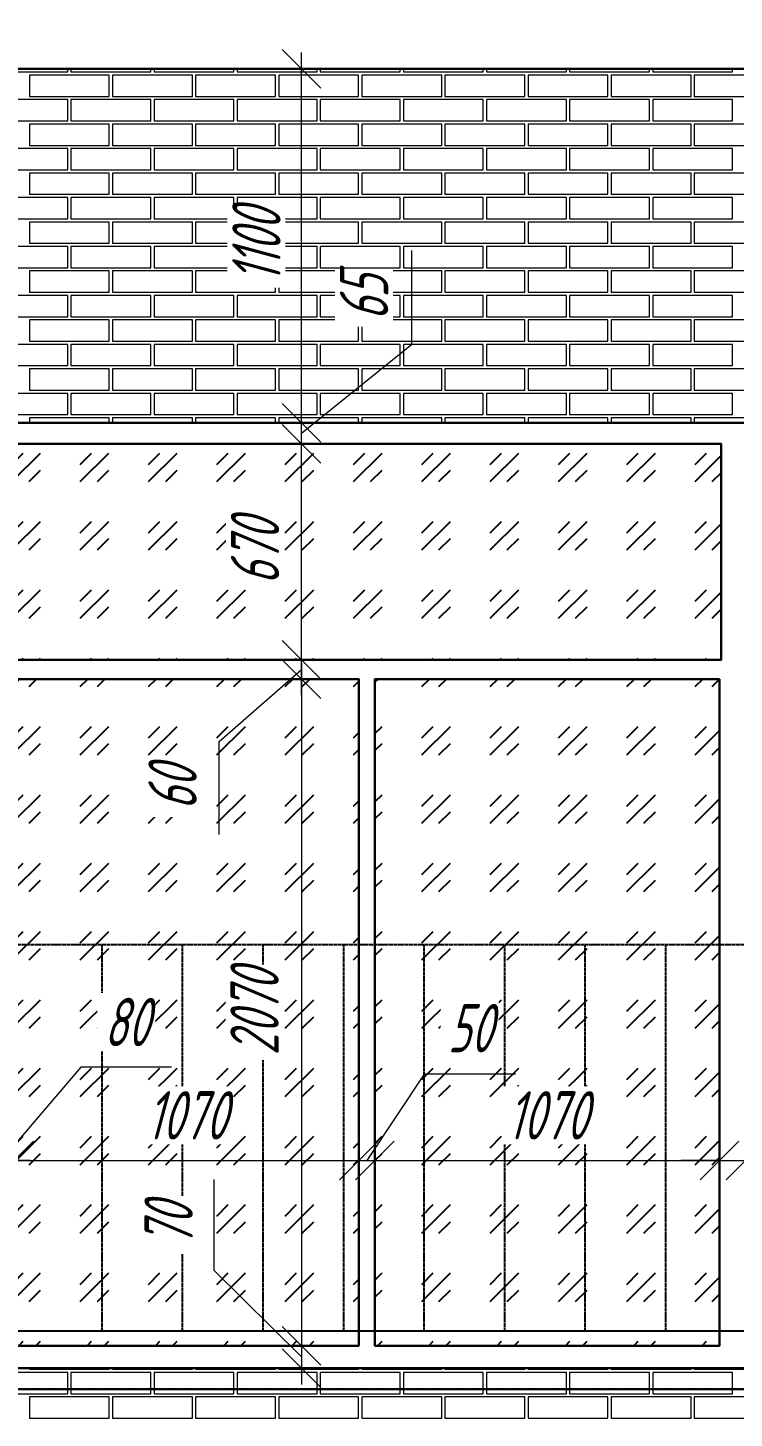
# Model space of a CAD drawing. Header units: millimetres. Extents: x -85477 to 745244, y -3684 to 128206.
# Drawn here: x 714507 to 716700, y 70914 to 75231 of the extents above; entities that cross this region are included whole.
import ezdxf

# ---------------------------------------------------------------- set-up
doc = ezdxf.new("R2010")
doc.units = ezdxf.units.MM
doc.linetypes.add('ACAD_ISO02W100', pattern=[15, 12, -3])
doc.linetypes.add('JIS_02_0.7', pattern=[1.35, 0.75, -0.6])
doc.layers.add('РАЗМЕРЫ', color=5, linetype='Continuous', lineweight=15)
doc.layers.add('СТЕНЫ 01', color=7, linetype='Continuous', lineweight=50)
doc.layers.add('ШТРИХОВКА', color=3, linetype='Continuous', transparency=0.5)
doc.styles.add('ism - 01', font='simplex.shx', dxfattribs={"width": 0.62, "oblique": 15, "height": 150})
doc.dimstyles.new('ism - 01', dxfattribs={"dimtxt": 150, "dimasz": 120, "dimexe": 50, "dimexo": 100, "dimgap": 65, "dimtad": 1, "dimdec": 0, "dimtxsty": 'ism - 01', "dimblk": 'OBLIQUE', "dimcen": 0, "dimdle": 50, "dimadec": 0, "dimazin": 0, "dimtfac": 1, "dimtdec": 0, "dimtmove": 0, "dimatfit": 3, "dimldrblk": 'OBLIQUE', "dimfxl": 1, "dimlwd": -1, "dimlwe": -1, "dimarcsym": 0})

# ---------------------------------------------------------------- blocks, each defined once
blk = doc.blocks.new('_Oblique')
at = {"color": 0, "lineweight": -2}
blk.add_line((-0.5, -0.5), (0.5, 0.5), dxfattribs=at)
blk = doc.blocks.new('*D356')
at = {"layer": 'Defpoints', "color": 0}
for p in [(716734.6, 75773.4), (714384.6, 74004), (716734.6, 74004)]:
    blk.add_point(p, dxfattribs=at)
at = {"layer": 'РАЗМЕРЫ', "color": 0}
for p, q in [((714384.6, 74104), (714384.6, 75823.4)), ((716734.6, 74104), (716734.6, 75823.4)), ((714334.6, 75773.4), (716784.6, 75773.4))]:
    blk.add_line(p, q, dxfattribs=at)
at = {"layer": 'РАЗМЕРЫ', "color": 0, "xscale": 120, "yscale": 120, "zscale": 120, "rotation": 180}
blk.add_blockref('_Oblique', (714384.6, 75773.4), dxfattribs=at)
at = {"layer": 'РАЗМЕРЫ', "color": 0, "xscale": 120, "yscale": 120, "zscale": 120}
blk.add_blockref('_Oblique', (716734.6, 75773.4), dxfattribs=at)
at = {"layer": 'РАЗМЕРЫ', "color": 0, "insert": (715559.6, 75922.3), "char_height": 150, "attachment_point": 5, "style": 'ism - 01'}
blk.add_mtext('2350', dxfattribs=at)
blk = doc.blocks.new('*D357')
at = {"layer": 'Defpoints', "color": 0}
for p in [(719061.6, 75773.4), (716734.6, 74004), (719061.6, 73988)]:
    blk.add_point(p, dxfattribs=at)
at = {"layer": 'РАЗМЕРЫ', "color": 0}
for p, q in [((716734.6, 74104), (716734.6, 75823.4)), ((719061.6, 74088), (719061.6, 75823.4)), ((716684.6, 75773.4), (719111.6, 75773.4))]:
    blk.add_line(p, q, dxfattribs=at)
at = {"layer": 'РАЗМЕРЫ', "color": 0, "xscale": 120, "yscale": 120, "zscale": 120, "rotation": 180}
blk.add_blockref('_Oblique', (716734.6, 75773.4), dxfattribs=at)
at = {"layer": 'РАЗМЕРЫ', "color": 0, "xscale": 120, "yscale": 120, "zscale": 120}
blk.add_blockref('_Oblique', (719061.6, 75773.4), dxfattribs=at)
at = {"layer": 'РАЗМЕРЫ', "color": 0, "insert": (717898.1, 75922.3), "char_height": 150, "attachment_point": 5, "style": 'ism - 01'}
blk.add_mtext('2327', dxfattribs=at)
blk = doc.blocks.new('*D498')
at = {"layer": 'Defpoints', "color": 0}
for p in [(715534.6, 73209), (715356.7, 71139), (715534.6, 71139)]:
    blk.add_point(p, dxfattribs=at)
at = {"layer": 'РАЗМЕРЫ', "color": 0, "linetype": 'Continuous'}
for p, q in [((715356.7, 73259), (715356.7, 71089)), ((715434.6, 73209), (715306.7, 73209)), ((715434.6, 71139), (715306.7, 71139))]:
    blk.add_line(p, q, dxfattribs=at)
at = {"layer": 'РАЗМЕРЫ', "color": 0, "xscale": 120, "yscale": 120, "zscale": 120}
for p, rotation in [((715356.7, 73209), 90), ((715356.7, 71139), 270)]:
    blk.add_blockref('_Oblique', p, dxfattribs=dict(at, rotation=rotation))
at = {"layer": 'РАЗМЕРЫ', "color": 0, "insert": (715210.8, 72174), "char_height": 150, "attachment_point": 5, "rotation": 90, "style": 'ism - 01', "bg_fill": 3, "box_fill_scale": 1.1, "bg_fill_color": 256, "bg_fill_true_color": 13158600, "bg_fill_transparency": 0}
blk.add_mtext('2070', dxfattribs=at)
blk = doc.blocks.new('*D499')
at = {"layer": 'Defpoints', "color": 0}
for p in [(715534.6, 71139), (715356.7, 71069), (715534.6, 71069)]:
    blk.add_point(p, dxfattribs=at)
at = {"layer": 'РАЗМЕРЫ', "color": 0, "linetype": 'Continuous'}
for p, q in [((715084, 71654.9), (715084, 71373.1)), ((715084, 71373.1), (715356.7, 71104)), ((715356.7, 71189), (715356.7, 71019)), ((715434.6, 71139), (715306.7, 71139)), ((715434.6, 71069), (715306.7, 71069))]:
    blk.add_line(p, q, dxfattribs=at)
at = {"layer": 'РАЗМЕРЫ', "color": 0, "xscale": 120, "yscale": 120, "zscale": 120}
for p, rotation in [((715356.7, 71139), 270), ((715356.7, 71069), 90)]:
    blk.add_blockref('_Oblique', p, dxfattribs=dict(at, rotation=rotation))
at = {"layer": 'РАЗМЕРЫ', "color": 0, "insert": (714944, 71514), "char_height": 150, "attachment_point": 5, "rotation": 90, "style": 'ism - 01', "bg_fill": 3, "box_fill_scale": 1.1, "bg_fill_color": 256, "bg_fill_true_color": 13158600, "bg_fill_transparency": 0}
blk.add_mtext('70', dxfattribs=at)
blk = doc.blocks.new('*D500')
at = {"layer": 'Defpoints', "color": 0}
for p in [(715356.7, 73269), (715534.6, 73269), (715534.6, 73209)]:
    blk.add_point(p, dxfattribs=at)
at = {"layer": 'РАЗМЕРЫ', "color": 0, "linetype": 'Continuous'}
for p, q in [((715356.7, 73159), (715356.7, 73319)), ((715434.6, 73269), (715306.7, 73269)), ((715100.7, 73014.6), (715356.7, 73239)), ((715434.6, 73209), (715306.7, 73209)), ((715100.7, 72725.9), (715100.7, 73014.6))]:
    blk.add_line(p, q, dxfattribs=at)
at = {"layer": 'РАЗМЕРЫ', "color": 0, "xscale": 120, "yscale": 120, "zscale": 120}
for p, rotation in [((715356.7, 73269), 270), ((715356.7, 73209), 90)]:
    blk.add_blockref('_Oblique', p, dxfattribs=dict(at, rotation=rotation))
at = {"layer": 'РАЗМЕРЫ', "color": 0, "insert": (714956.3, 72870.2), "char_height": 150, "attachment_point": 5, "rotation": 90, "style": 'ism - 01', "bg_fill": 3, "box_fill_scale": 1.1, "bg_fill_color": 256, "bg_fill_true_color": 13158600, "bg_fill_transparency": 0}
blk.add_mtext('60', dxfattribs=at)
blk = doc.blocks.new('*D501')
at = {"layer": 'Defpoints', "color": 0}
for p in [(715356.7, 73939), (715559.6, 73939), (715559.6, 73269)]:
    blk.add_point(p, dxfattribs=at)
at = {"layer": 'РАЗМЕРЫ', "color": 0, "linetype": 'Continuous'}
for p, q in [((715356.7, 73219), (715356.7, 73989)), ((715459.6, 73939), (715306.7, 73939)), ((715459.6, 73269), (715306.7, 73269))]:
    blk.add_line(p, q, dxfattribs=at)
at = {"layer": 'РАЗМЕРЫ', "color": 0, "xscale": 120, "yscale": 120, "zscale": 120}
for p, rotation in [((715356.7, 73939), 90), ((715356.7, 73269), 270)]:
    blk.add_blockref('_Oblique', p, dxfattribs=dict(at, rotation=rotation))
at = {"layer": 'РАЗМЕРЫ', "color": 0, "insert": (715212.3, 73604), "char_height": 150, "attachment_point": 5, "rotation": 90, "style": 'ism - 01', "bg_fill": 3, "box_fill_scale": 1.1, "bg_fill_color": 256, "bg_fill_true_color": 13158600, "bg_fill_transparency": 0}
blk.add_mtext('670', dxfattribs=at)
blk = doc.blocks.new('*D502')
at = {"layer": 'Defpoints', "color": 0}
for p in [(715356.7, 74004), (715356.7, 74004), (715356.7, 73939)]:
    blk.add_point(p, dxfattribs=at)
at = {"layer": 'РАЗМЕРЫ', "color": 0, "linetype": 'Continuous'}
for p, q in [((715698.3, 74539.1), (715698.3, 74246.5)), ((715698.3, 74246.5), (715356.7, 73971.5)), ((715356.7, 73889), (715356.7, 74054)), ((715456.7, 74004), (715406.7, 74004)), ((715456.7, 73939), (715406.7, 73939))]:
    blk.add_line(p, q, dxfattribs=at)
at = {"layer": 'РАЗМЕРЫ', "color": 0, "xscale": 120, "yscale": 120, "zscale": 120}
for p, rotation in [((715356.7, 74004), 270), ((715356.7, 73939), 90)]:
    blk.add_blockref('_Oblique', p, dxfattribs=dict(at, rotation=rotation))
at = {"layer": 'РАЗМЕРЫ', "color": 0, "insert": (715550.8, 74392.8), "char_height": 150, "attachment_point": 5, "rotation": 90, "style": 'ism - 01', "bg_fill": 3, "box_fill_scale": 1.1, "bg_fill_color": 256, "bg_fill_true_color": 13158600, "bg_fill_transparency": 0}
blk.add_mtext('65', dxfattribs=at)
blk = doc.blocks.new('*D503')
at = {"layer": 'Defpoints', "color": 0}
for p in [(715534.6, 71714.4), (714464.6, 71139), (715534.6, 71119)]:
    blk.add_point(p, dxfattribs=at)
at = {"layer": 'РАЗМЕРЫ', "color": 0, "linetype": 'Continuous'}
for p, q in [((714464.6, 71239), (714464.6, 71764.4)), ((715534.6, 71219), (715534.6, 71764.4)), ((714414.6, 71714.4), (715584.6, 71714.4))]:
    blk.add_line(p, q, dxfattribs=at)
at = {"layer": 'РАЗМЕРЫ', "color": 0, "xscale": 120, "yscale": 120, "zscale": 120, "rotation": 180}
blk.add_blockref('_Oblique', (714464.6, 71714.4), dxfattribs=at)
at = {"layer": 'РАЗМЕРЫ', "color": 0, "xscale": 120, "yscale": 120, "zscale": 120}
blk.add_blockref('_Oblique', (715534.6, 71714.4), dxfattribs=at)
at = {"layer": 'РАЗМЕРЫ', "color": 0, "insert": (714999.6, 71854.4), "char_height": 150, "attachment_point": 5, "style": 'ism - 01', "bg_fill": 3, "box_fill_scale": 1.1, "bg_fill_color": 256, "bg_fill_true_color": 13158600, "bg_fill_transparency": 0}
blk.add_mtext('1070', dxfattribs=at)
blk = doc.blocks.new('*D504')
at = {"layer": 'Defpoints', "color": 0}
for p in [(714384.6, 71714.4), (714384.6, 71714.4), (714464.6, 71714.4)]:
    blk.add_point(p, dxfattribs=at)
at = {"layer": 'РАЗМЕРЫ', "color": 0, "linetype": 'Continuous'}
for p, q in [((714671.6, 72003.9), (714424.6, 71714.4)), ((714953.4, 72003.9), (714671.6, 72003.9)), ((714384.6, 71814.4), (714384.6, 71764.4)), ((714464.6, 71814.4), (714464.6, 71764.4)), ((714514.6, 71714.4), (714334.6, 71714.4))]:
    blk.add_line(p, q, dxfattribs=at)
at = {"layer": 'РАЗМЕРЫ', "color": 0, "xscale": 120, "yscale": 120, "zscale": 120}
blk.add_blockref('_Oblique', (714384.6, 71714.4), dxfattribs=at)
at = {"layer": 'РАЗМЕРЫ', "color": 0, "xscale": 120, "yscale": 120, "zscale": 120, "rotation": 180}
blk.add_blockref('_Oblique', (714464.6, 71714.4), dxfattribs=at)
at = {"layer": 'РАЗМЕРЫ', "color": 0, "insert": (714812.5, 72143.9), "char_height": 150, "attachment_point": 5, "style": 'ism - 01', "bg_fill": 3, "box_fill_scale": 1.1, "bg_fill_color": 256, "bg_fill_true_color": 13158600, "bg_fill_transparency": 0}
blk.add_mtext('80', dxfattribs=at)
blk = doc.blocks.new('*D505')
at = {"layer": 'Defpoints', "color": 0}
for p in [(715534.6, 71714.4), (715584.6, 71714.4), (715584.6, 71714.4)]:
    blk.add_point(p, dxfattribs=at)
at = {"layer": 'РАЗМЕРЫ', "color": 0, "linetype": 'Continuous'}
for p, q in [((715737.2, 71982), (715559.6, 71714.4)), ((716020.7, 71982), (715737.2, 71982)), ((715534.6, 71814.4), (715534.6, 71764.4)), ((715584.6, 71814.4), (715584.6, 71764.4)), ((715484.6, 71714.4), (715634.6, 71714.4))]:
    blk.add_line(p, q, dxfattribs=at)
at = {"layer": 'РАЗМЕРЫ', "color": 0, "xscale": 120, "yscale": 120, "zscale": 120}
blk.add_blockref('_Oblique', (715534.6, 71714.4), dxfattribs=at)
at = {"layer": 'РАЗМЕРЫ', "color": 0, "xscale": 120, "yscale": 120, "zscale": 120, "rotation": 180}
blk.add_blockref('_Oblique', (715584.6, 71714.4), dxfattribs=at)
at = {"layer": 'РАЗМЕРЫ', "color": 0, "insert": (715878.9, 72125.1), "char_height": 150, "attachment_point": 5, "style": 'ism - 01', "bg_fill": 3, "box_fill_scale": 1.1, "bg_fill_color": 256, "bg_fill_true_color": 13158600, "bg_fill_transparency": 0}
blk.add_mtext('50', dxfattribs=at)
blk = doc.blocks.new('*D506')
at = {"layer": 'Defpoints', "color": 0}
for p in [(715584.6, 71714.4), (716654.6, 71734.4), (716654.6, 71714.4)]:
    blk.add_point(p, dxfattribs=at)
at = {"layer": 'РАЗМЕРЫ', "color": 0, "linetype": 'Continuous'}
for p, q in [((715534.6, 71714.4), (716704.6, 71714.4)), ((715584.6, 71614.4), (715584.6, 71664.4)), ((716654.6, 71634.4), (716654.6, 71664.4))]:
    blk.add_line(p, q, dxfattribs=at)
at = {"layer": 'РАЗМЕРЫ', "color": 0, "xscale": 120, "yscale": 120, "zscale": 120, "rotation": 180}
blk.add_blockref('_Oblique', (715584.6, 71714.4), dxfattribs=at)
at = {"layer": 'РАЗМЕРЫ', "color": 0, "xscale": 120, "yscale": 120, "zscale": 120}
blk.add_blockref('_Oblique', (716654.6, 71714.4), dxfattribs=at)
at = {"layer": 'РАЗМЕРЫ', "color": 0, "insert": (716119.6, 71854.4), "char_height": 150, "attachment_point": 5, "style": 'ism - 01', "bg_fill": 3, "box_fill_scale": 1.1, "bg_fill_color": 256, "bg_fill_true_color": 13158600, "bg_fill_transparency": 0}
blk.add_mtext('1070', dxfattribs=at)
blk = doc.blocks.new('*D507')
at = {"layer": 'Defpoints', "color": 0}
for p in [(716654.6, 71714.4), (716734.6, 71714.4), (716734.6, 71714.4)]:
    blk.add_point(p, dxfattribs=at)
at = {"layer": 'РАЗМЕРЫ', "color": 0, "linetype": 'Continuous'}
for p, q in [((716654.6, 71814.4), (716654.6, 71764.4)), ((716734.6, 71814.4), (716734.6, 71764.4)), ((716654.6, 71714.4), (716534.6, 71714.4)), ((716654.6, 71714.4), (716734.6, 71714.4)), ((716734.6, 71714.4), (717136.4, 71714.4))]:
    blk.add_line(p, q, dxfattribs=at)
at = {"layer": 'РАЗМЕРЫ', "color": 0, "xscale": 120, "yscale": 120, "zscale": 120}
blk.add_blockref('_Oblique', (716654.6, 71714.4), dxfattribs=at)
at = {"layer": 'РАЗМЕРЫ', "color": 0, "xscale": 120, "yscale": 120, "zscale": 120, "rotation": 180}
blk.add_blockref('_Oblique', (716734.6, 71714.4), dxfattribs=at)
at = {"layer": 'РАЗМЕРЫ', "color": 0, "insert": (717115.5, 71854.4), "char_height": 150, "attachment_point": 5, "style": 'ism - 01', "bg_fill": 3, "box_fill_scale": 1.1, "bg_fill_color": 256, "bg_fill_true_color": 13158600, "bg_fill_transparency": 0}
blk.add_mtext('80', dxfattribs=at)
blk = doc.blocks.new('*D518')
at = {"layer": 'Defpoints', "color": 0}
for p in [(715356.7, 75104), (716734.6, 75104), (716734.6, 74004)]:
    blk.add_point(p, dxfattribs=at)
at = {"layer": 'РАЗМЕРЫ', "color": 0, "linetype": 'Continuous'}
for p, q in [((715356.7, 73954), (715356.7, 75154)), ((716634.6, 75104), (715306.7, 75104)), ((716634.6, 74004), (715306.7, 74004))]:
    blk.add_line(p, q, dxfattribs=at)
at = {"layer": 'РАЗМЕРЫ', "color": 0, "xscale": 120, "yscale": 120, "zscale": 120}
for p, rotation in [((715356.7, 75104), 90), ((715356.7, 74004), 270)]:
    blk.add_blockref('_Oblique', p, dxfattribs=dict(at, rotation=rotation))
at = {"layer": 'РАЗМЕРЫ', "color": 0, "insert": (715216.7, 74554), "char_height": 150, "attachment_point": 5, "rotation": 90, "style": 'ism - 01', "bg_fill": 3, "box_fill_scale": 1.1, "bg_fill_color": 256, "bg_fill_true_color": 13158600, "bg_fill_transparency": 0}
blk.add_mtext('1100', dxfattribs=at)

msp = doc.modelspace()

# ---------------------------------------------------------------- hatches: boundary and pattern name
at = {"layer": 'ШТРИХОВКА', "transparency": 33554508}
h = msp.add_hatch(dxfattribs=at)
h.set_pattern_fill('GOST_GLASS', color=4, scale=25)
h.set_pattern_definition([(45, (63000, 1e-11), (212.132034, 0), [125, -175]), (45, (63053.03, 1e-11), (212.132034, 0), [50, -250]), (45, (63000, 53.03), (212.132034, 0), [50, -250])])
h.paths.add_polyline_path([(716654.6, 73209), (715584.6, 73209), (715584.6, 71139), (716654.6, 71139)])
h.paths.add_polyline_path([(714459.6, 73939), (716659.6, 73939), (716659.6, 73269), (714459.6, 73269)])
h.paths.add_polyline_path([(714464.6, 73209), (715534.6, 73209), (715534.6, 71139), (714464.6, 71139)])

# ---------------------------------------------------------------- linework, layer by layer
at = {"layer": 'РАЗМЕРЫ', "color": 9, "transparency": 33554559}
for points in [[(714382.9, 75104), (714382.9, 75094), (714630.9, 75094), (714630.9, 75104)], [(714640.9, 75104), (714640.9, 75094), (714888.9, 75094), (714888.9, 75104)], [(714898.9, 75104), (714898.9, 75094), (715146.9, 75094), (715146.9, 75104)], [(715156.9, 75104), (715156.9, 75094), (715404.9, 75094), (715404.9, 75104)], [(715414.9, 75104), (715414.9, 75094), (715662.9, 75094), (715662.9, 75104)], [(715672.9, 75104), (715672.9, 75094), (715920.9, 75094), (715920.9, 75104)], [(715930.9, 75104), (715930.9, 75094), (716178.9, 75094), (716178.9, 75104)], [(716188.9, 75104), (716188.9, 75094), (716436.9, 75094), (716436.9, 75104)], [(716446.9, 75104), (716446.9, 75094), (716694.9, 75094), (716694.9, 75104)], [(714759.9, 74004), (714759.9, 74020), (714511.9, 74020), (714511.9, 74004)], [(715017.9, 74004), (715017.9, 74020), (714769.9, 74020), (714769.9, 74004)], [(715275.9, 74004), (715275.9, 74020), (715027.9, 74020), (715027.9, 74004)], [(715533.9, 74004), (715533.9, 74020), (715285.9, 74020), (715285.9, 74004)], [(715791.9, 74004), (715791.9, 74020), (715543.9, 74020), (715543.9, 74004)], [(716049.9, 74004), (716049.9, 74020), (715801.9, 74020), (715801.9, 74004)], [(716307.9, 74004), (716307.9, 74020), (716059.9, 74020), (716059.9, 74004)], [(716565.9, 74004), (716565.9, 74020), (716317.9, 74020), (716317.9, 74004)], [(716734.6, 73954), (716823.9, 73954), (716823.9, 74020), (716575.9, 74020), (716575.9, 74004)], [(716575.9, 71069), (716575.9, 71066), (716823.9, 71066), (716823.9, 71132), (716734.6, 71132)], [(714511.9, 71069), (714511.9, 71066), (714759.9, 71066), (714759.9, 71069)], [(714769.9, 71069), (714769.9, 71066), (715017.9, 71066), (715017.9, 71069)], [(715027.9, 71069), (715027.9, 71066), (715275.9, 71066), (715275.9, 71069)], [(715285.9, 71069), (715285.9, 71066), (715533.9, 71066), (715533.9, 71069)], [(715543.9, 71069), (715543.9, 71066), (715791.9, 71066), (715791.9, 71069)], [(715801.9, 71069), (715801.9, 71066), (716049.9, 71066), (716049.9, 71069)], [(716059.9, 71069), (716059.9, 71066), (716307.9, 71066), (716307.9, 71069)], [(716317.9, 71069), (716317.9, 71066), (716565.9, 71066), (716565.9, 71069)]]:
    msp.add_lwpolyline(points, dxfattribs=at)
for points in [[(714511.9, 75018), (714759.9, 75018), (714759.9, 75084), (714511.9, 75084)], [(714769.9, 75018), (715017.9, 75018), (715017.9, 75084), (714769.9, 75084)], [(715027.9, 75018), (715275.9, 75018), (715275.9, 75084), (715027.9, 75084)], [(715285.9, 75018), (715533.9, 75018), (715533.9, 75084), (715285.9, 75084)], [(715543.9, 75018), (715791.9, 75018), (715791.9, 75084), (715543.9, 75084)], [(715801.9, 75018), (716049.9, 75018), (716049.9, 75084), (715801.9, 75084)], [(716059.9, 75018), (716307.9, 75018), (716307.9, 75084), (716059.9, 75084)], [(716317.9, 75018), (716565.9, 75018), (716565.9, 75084), (716317.9, 75084)], [(716575.9, 75018), (716823.9, 75018), (716823.9, 75084), (716575.9, 75084)], [(714382.9, 74942), (714630.9, 74942), (714630.9, 75008), (714382.9, 75008)], [(714640.9, 74942), (714888.9, 74942), (714888.9, 75008), (714640.9, 75008)], [(714898.9, 74942), (715146.9, 74942), (715146.9, 75008), (714898.9, 75008)], [(715156.9, 74942), (715404.9, 74942), (715404.9, 75008), (715156.9, 75008)], [(715414.9, 74942), (715662.9, 74942), (715662.9, 75008), (715414.9, 75008)], [(715672.9, 74942), (715920.9, 74942), (715920.9, 75008), (715672.9, 75008)], [(715930.9, 74942), (716178.9, 74942), (716178.9, 75008), (715930.9, 75008)], [(716188.9, 74942), (716436.9, 74942), (716436.9, 75008), (716188.9, 75008)], [(716446.9, 74942), (716694.9, 74942), (716694.9, 75008), (716446.9, 75008)], [(714511.9, 74866), (714759.9, 74866), (714759.9, 74932), (714511.9, 74932)], [(714769.9, 74866), (715017.9, 74866), (715017.9, 74932), (714769.9, 74932)], [(715027.9, 74866), (715275.9, 74866), (715275.9, 74932), (715027.9, 74932)], [(715285.9, 74866), (715533.9, 74866), (715533.9, 74932), (715285.9, 74932)], [(715543.9, 74866), (715791.9, 74866), (715791.9, 74932), (715543.9, 74932)], [(715801.9, 74866), (716049.9, 74866), (716049.9, 74932), (715801.9, 74932)], [(716059.9, 74866), (716307.9, 74866), (716307.9, 74932), (716059.9, 74932)], [(716317.9, 74866), (716565.9, 74866), (716565.9, 74932), (716317.9, 74932)], [(716575.9, 74866), (716823.9, 74866), (716823.9, 74932), (716575.9, 74932)], [(714382.9, 74790), (714630.9, 74790), (714630.9, 74856), (714382.9, 74856)], [(714640.9, 74790), (714888.9, 74790), (714888.9, 74856), (714640.9, 74856)], [(714898.9, 74790), (715146.9, 74790), (715146.9, 74856), (714898.9, 74856)], [(715156.9, 74790), (715404.9, 74790), (715404.9, 74856), (715156.9, 74856)], [(715414.9, 74790), (715662.9, 74790), (715662.9, 74856), (715414.9, 74856)], [(715672.9, 74790), (715920.9, 74790), (715920.9, 74856), (715672.9, 74856)], [(715930.9, 74790), (716178.9, 74790), (716178.9, 74856), (715930.9, 74856)], [(716188.9, 74790), (716436.9, 74790), (716436.9, 74856), (716188.9, 74856)], [(716446.9, 74790), (716694.9, 74790), (716694.9, 74856), (716446.9, 74856)], [(714511.9, 74714), (714759.9, 74714), (714759.9, 74780), (714511.9, 74780)], [(714769.9, 74714), (715017.9, 74714), (715017.9, 74780), (714769.9, 74780)], [(715027.9, 74714), (715275.9, 74714), (715275.9, 74780), (715027.9, 74780)], [(715285.9, 74714), (715533.9, 74714), (715533.9, 74780), (715285.9, 74780)], [(715543.9, 74714), (715791.9, 74714), (715791.9, 74780), (715543.9, 74780)], [(715801.9, 74714), (716049.9, 74714), (716049.9, 74780), (715801.9, 74780)], [(716059.9, 74714), (716307.9, 74714), (716307.9, 74780), (716059.9, 74780)], [(716317.9, 74714), (716565.9, 74714), (716565.9, 74780), (716317.9, 74780)], [(716575.9, 74714), (716823.9, 74714), (716823.9, 74780), (716575.9, 74780)], [(714382.9, 74638), (714630.9, 74638), (714630.9, 74704), (714382.9, 74704)], [(714640.9, 74638), (714888.9, 74638), (714888.9, 74704), (714640.9, 74704)], [(714898.9, 74638), (715146.9, 74638), (715146.9, 74704), (714898.9, 74704)], [(715156.9, 74638), (715404.9, 74638), (715404.9, 74704), (715156.9, 74704)], [(715414.9, 74638), (715662.9, 74638), (715662.9, 74704), (715414.9, 74704)], [(715672.9, 74638), (715920.9, 74638), (715920.9, 74704), (715672.9, 74704)], [(715930.9, 74638), (716178.9, 74638), (716178.9, 74704), (715930.9, 74704)], [(716188.9, 74638), (716436.9, 74638), (716436.9, 74704), (716188.9, 74704)], [(716446.9, 74638), (716694.9, 74638), (716694.9, 74704), (716446.9, 74704)], [(714511.9, 74562), (714759.9, 74562), (714759.9, 74628), (714511.9, 74628)], [(714769.9, 74562), (715017.9, 74562), (715017.9, 74628), (714769.9, 74628)], [(715027.9, 74562), (715275.9, 74562), (715275.9, 74628), (715027.9, 74628)], [(715285.9, 74562), (715533.9, 74562), (715533.9, 74628), (715285.9, 74628)], [(715543.9, 74562), (715791.9, 74562), (715791.9, 74628), (715543.9, 74628)], [(715801.9, 74562), (716049.9, 74562), (716049.9, 74628), (715801.9, 74628)], [(716059.9, 74562), (716307.9, 74562), (716307.9, 74628), (716059.9, 74628)], [(716317.9, 74562), (716565.9, 74562), (716565.9, 74628), (716317.9, 74628)], [(716575.9, 74562), (716823.9, 74562), (716823.9, 74628), (716575.9, 74628)], [(714382.9, 74486), (714630.9, 74486), (714630.9, 74552), (714382.9, 74552)], [(714640.9, 74486), (714888.9, 74486), (714888.9, 74552), (714640.9, 74552)], [(714898.9, 74486), (715146.9, 74486), (715146.9, 74552), (714898.9, 74552)], [(715156.9, 74486), (715404.9, 74486), (715404.9, 74552), (715156.9, 74552)], [(715414.9, 74486), (715662.9, 74486), (715662.9, 74552), (715414.9, 74552)], [(715672.9, 74486), (715920.9, 74486), (715920.9, 74552), (715672.9, 74552)], [(715930.9, 74486), (716178.9, 74486), (716178.9, 74552), (715930.9, 74552)], [(716188.9, 74486), (716436.9, 74486), (716436.9, 74552), (716188.9, 74552)], [(716446.9, 74486), (716694.9, 74486), (716694.9, 74552), (716446.9, 74552)], [(714511.9, 74410), (714759.9, 74410), (714759.9, 74476), (714511.9, 74476)], [(714769.9, 74410), (715017.9, 74410), (715017.9, 74476), (714769.9, 74476)], [(715027.9, 74410), (715275.9, 74410), (715275.9, 74476), (715027.9, 74476)], [(715285.9, 74410), (715533.9, 74410), (715533.9, 74476), (715285.9, 74476)], [(715543.9, 74410), (715791.9, 74410), (715791.9, 74476), (715543.9, 74476)], [(715801.9, 74410), (716049.9, 74410), (716049.9, 74476), (715801.9, 74476)], [(716059.9, 74410), (716307.9, 74410), (716307.9, 74476), (716059.9, 74476)], [(716317.9, 74410), (716565.9, 74410), (716565.9, 74476), (716317.9, 74476)], [(716575.9, 74410), (716823.9, 74410), (716823.9, 74476), (716575.9, 74476)], [(714382.9, 74334), (714630.9, 74334), (714630.9, 74400), (714382.9, 74400)], [(714640.9, 74334), (714888.9, 74334), (714888.9, 74400), (714640.9, 74400)], [(714898.9, 74334), (715146.9, 74334), (715146.9, 74400), (714898.9, 74400)], [(715156.9, 74334), (715404.9, 74334), (715404.9, 74400), (715156.9, 74400)], [(715414.9, 74334), (715662.9, 74334), (715662.9, 74400), (715414.9, 74400)], [(715672.9, 74334), (715920.9, 74334), (715920.9, 74400), (715672.9, 74400)], [(715930.9, 74334), (716178.9, 74334), (716178.9, 74400), (715930.9, 74400)], [(716188.9, 74334), (716436.9, 74334), (716436.9, 74400), (716188.9, 74400)], [(716446.9, 74334), (716694.9, 74334), (716694.9, 74400), (716446.9, 74400)], [(714511.9, 74258), (714759.9, 74258), (714759.9, 74324), (714511.9, 74324)], [(714769.9, 74258), (715017.9, 74258), (715017.9, 74324), (714769.9, 74324)], [(715027.9, 74258), (715275.9, 74258), (715275.9, 74324), (715027.9, 74324)], [(715285.9, 74258), (715533.9, 74258), (715533.9, 74324), (715285.9, 74324)], [(715543.9, 74258), (715791.9, 74258), (715791.9, 74324), (715543.9, 74324)], [(715801.9, 74258), (716049.9, 74258), (716049.9, 74324), (715801.9, 74324)], [(716059.9, 74258), (716307.9, 74258), (716307.9, 74324), (716059.9, 74324)], [(716317.9, 74258), (716565.9, 74258), (716565.9, 74324), (716317.9, 74324)], [(716575.9, 74258), (716823.9, 74258), (716823.9, 74324), (716575.9, 74324)], [(714382.9, 74182), (714630.9, 74182), (714630.9, 74248), (714382.9, 74248)], [(714640.9, 74182), (714888.9, 74182), (714888.9, 74248), (714640.9, 74248)], [(714898.9, 74182), (715146.9, 74182), (715146.9, 74248), (714898.9, 74248)], [(715156.9, 74182), (715404.9, 74182), (715404.9, 74248), (715156.9, 74248)], [(715414.9, 74182), (715662.9, 74182), (715662.9, 74248), (715414.9, 74248)], [(715672.9, 74182), (715920.9, 74182), (715920.9, 74248), (715672.9, 74248)], [(715930.9, 74182), (716178.9, 74182), (716178.9, 74248), (715930.9, 74248)], [(716188.9, 74182), (716436.9, 74182), (716436.9, 74248), (716188.9, 74248)], [(716446.9, 74182), (716694.9, 74182), (716694.9, 74248), (716446.9, 74248)], [(714511.9, 74106), (714759.9, 74106), (714759.9, 74172), (714511.9, 74172)], [(714769.9, 74106), (715017.9, 74106), (715017.9, 74172), (714769.9, 74172)], [(715027.9, 74106), (715275.9, 74106), (715275.9, 74172), (715027.9, 74172)], [(715285.9, 74106), (715533.9, 74106), (715533.9, 74172), (715285.9, 74172)], [(715543.9, 74106), (715791.9, 74106), (715791.9, 74172), (715543.9, 74172)], [(715801.9, 74106), (716049.9, 74106), (716049.9, 74172), (715801.9, 74172)], [(716059.9, 74106), (716307.9, 74106), (716307.9, 74172), (716059.9, 74172)], [(716317.9, 74106), (716565.9, 74106), (716565.9, 74172), (716317.9, 74172)], [(716575.9, 74106), (716823.9, 74106), (716823.9, 74172), (716575.9, 74172)], [(714382.9, 74030), (714630.9, 74030), (714630.9, 74096), (714382.9, 74096)], [(714640.9, 74030), (714888.9, 74030), (714888.9, 74096), (714640.9, 74096)], [(714898.9, 74030), (715146.9, 74030), (715146.9, 74096), (714898.9, 74096)], [(715156.9, 74030), (715404.9, 74030), (715404.9, 74096), (715156.9, 74096)], [(715414.9, 74030), (715662.9, 74030), (715662.9, 74096), (715414.9, 74096)], [(715672.9, 74030), (715920.9, 74030), (715920.9, 74096), (715672.9, 74096)], [(715930.9, 74030), (716178.9, 74030), (716178.9, 74096), (715930.9, 74096)], [(716188.9, 74030), (716436.9, 74030), (716436.9, 74096), (716188.9, 74096)], [(716446.9, 74030), (716694.9, 74030), (716694.9, 74096), (716446.9, 74096)], [(714382.9, 70990), (714630.9, 70990), (714630.9, 71056), (714382.9, 71056)], [(714640.9, 70990), (714888.9, 70990), (714888.9, 71056), (714640.9, 71056)], [(714898.9, 70990), (715146.9, 70990), (715146.9, 71056), (714898.9, 71056)], [(715156.9, 70990), (715404.9, 70990), (715404.9, 71056), (715156.9, 71056)], [(715414.9, 70990), (715662.9, 70990), (715662.9, 71056), (715414.9, 71056)], [(715672.9, 70990), (715920.9, 70990), (715920.9, 71056), (715672.9, 71056)], [(715930.9, 70990), (716178.9, 70990), (716178.9, 71056), (715930.9, 71056)], [(716188.9, 70990), (716436.9, 70990), (716436.9, 71056), (716188.9, 71056)], [(716446.9, 70990), (716694.9, 70990), (716694.9, 71056), (716446.9, 71056)], [(714511.9, 70914), (714759.9, 70914), (714759.9, 70980), (714511.9, 70980)], [(714769.9, 70914), (715017.9, 70914), (715017.9, 70980), (714769.9, 70980)], [(715027.9, 70914), (715275.9, 70914), (715275.9, 70980), (715027.9, 70980)], [(715285.9, 70914), (715533.9, 70914), (715533.9, 70980), (715285.9, 70980)], [(715543.9, 70914), (715791.9, 70914), (715791.9, 70980), (715543.9, 70980)], [(715801.9, 70914), (716049.9, 70914), (716049.9, 70980), (715801.9, 70980)], [(716059.9, 70914), (716307.9, 70914), (716307.9, 70980), (716059.9, 70980)], [(716317.9, 70914), (716565.9, 70914), (716565.9, 70980), (716317.9, 70980)], [(716575.9, 70914), (716823.9, 70914), (716823.9, 70980), (716575.9, 70980)]]:
    msp.add_lwpolyline(points, close=True, dxfattribs=at)
at = {"layer": 'СТЕНЫ 01', "lineweight": 30}
msp.add_lwpolyline([(723506.6, 75104), (706776.3, 75104), (706776.3, 71004), (711656.6, 71004)], dxfattribs=at)
for points in [[(716734.6, 71069), (716734.6, 74004), (714384.6, 74004), (714384.6, 71069)], [(714459.6, 73939), (716659.6, 73939), (716659.6, 73269), (714459.6, 73269)], [(714464.6, 73209), (715534.6, 73209), (715534.6, 71139), (714464.6, 71139)], [(716654.6, 73209), (715584.6, 73209), (715584.6, 71139), (716654.6, 71139)]]:
    msp.add_lwpolyline(points, close=True, dxfattribs=at)
at = {"layer": 'СТЕНЫ 01', "linetype": 'JIS_02_0.7', "lineweight": -3, "ltscale": 2}
for points in [[(717881.6, 71184), (717881.6, 72384), (711736.6, 72384), (711736.6, 71184)], [(714736.6, 72384), (714736.6, 71184)], [(714986.6, 72384), (714986.6, 71184)], [(715236.6, 72384), (715236.6, 71184)], [(715486.6, 72384), (715486.6, 71184)], [(715736.6, 72384), (715736.6, 71184)], [(715986.6, 72384), (715986.6, 71184)], [(716236.6, 72384), (716236.6, 71184)], [(716486.6, 72384), (716486.6, 71184)]]:
    msp.add_lwpolyline(points, dxfattribs=at)
at = {"layer": 'СТЕНЫ 01', "linetype": 'ACAD_ISO02W100', "lineweight": -3, "ltscale": 0.3}
msp.add_lwpolyline([(717981.6, 71004), (717981.6, 71184), (711656.6, 71184), (711656.6, 71004)], close=True, dxfattribs=at)

# ---------------------------------------------------------------- dimensions: what is measured, and where the dimension line sits
at = {"layer": 'РАЗМЕРЫ'}
for base, p1, p2, picture, middle in [((716734.6, 75773.4), (714384.6, 74004), (716734.6, 74004), '*D356', (715559.6, 75922.3)), ((719061.6, 75773.4), (716734.6, 74004), (719061.6, 73988), '*D357', (717898.1, 75922.3))]:
    dim = msp.add_linear_dim(base=base, p1=p1, p2=p2, dimstyle='ism - 01', dxfattribs=at)
    dim.commit()
    dim.dimension.update_dxf_attribs({"geometry": picture, "text_midpoint": middle})

# ---------------------------------------------------------------- next in the draw order: dimensions: what is measured, and where the dimension line sits
dim = msp.add_linear_dim(base=(715356.7, 71139), p1=(715534.6, 73209), p2=(715534.6, 71139), angle=90, dimstyle='ism - 01', override={"dimfxl": 2, "dimtfill": 1}, dxfattribs=at)
dim.commit()
dim.dimension.update_dxf_attribs({"geometry": '*D498', "text_midpoint": (715210.8, 72174)})

# ---------------------------------------------------------------- next in the draw order: dimensions: what is measured, and where the dimension line sits
for base, p1, p2, picture, middle in [((715356.7, 73269), (715534.6, 73209), (715534.6, 73269), '*D500', (715100.7, 72949.6)), ((715356.7, 71069), (715534.6, 71139), (715534.6, 71069), '*D499', (715084, 71438.1))]:
    dim = msp.add_linear_dim(base=base, p1=p1, p2=p2, angle=90, dimstyle='ism - 01', override={"dimtmove": 1, "dimfxl": 2, "dimtfill": 1}, dxfattribs=at)
    dim.commit()
    dim.dimension.update_dxf_attribs({"geometry": picture, "text_midpoint": middle, "dimtype": 160})

# ---------------------------------------------------------------- next in the draw order: linework, layer by layer
at = {"layer": 'СТЕНЫ 01', "linetype": 'JIS_02_0.7', "lineweight": -3, "ltscale": 2}
msp.add_lwpolyline([(724784.9, 71004), (705358.4, 71004)], dxfattribs=at)

# ---------------------------------------------------------------- next in the draw order: dimensions: what is measured, and where the dimension line sits
at = {"layer": 'РАЗМЕРЫ'}
dim = msp.add_linear_dim(base=(715356.7, 73939), p1=(715559.6, 73269), p2=(715559.6, 73939), angle=90, dimstyle='ism - 01', override={"dimfxl": 2, "dimtfill": 1}, dxfattribs=at)
dim.commit()
dim.dimension.update_dxf_attribs({"geometry": '*D501', "text_midpoint": (715212.3, 73604)})
dim = msp.add_linear_dim(base=(715534.6, 71714.4), p1=(714464.6, 71139), p2=(715534.6, 71119), dimstyle='ism - 01', override={"dimfxl": 2, "dimtfill": 1}, dxfattribs=at)
dim.commit()
dim.dimension.update_dxf_attribs({"geometry": '*D503', "text_midpoint": (714999.6, 71854.4)})

# ---------------------------------------------------------------- next in the draw order: dimensions: what is measured, and where the dimension line sits
dim = msp.add_linear_dim(base=(715356.7, 74004), p1=(715356.7, 73939), p2=(715356.7, 74004), angle=90, dimstyle='ism - 01', override={"dimtmove": 1, "dimfxl": 2, "dimtfill": 1}, dxfattribs=at)
dim.commit()
dim.dimension.update_dxf_attribs({"geometry": '*D502', "text_midpoint": (715698.3, 74311.5), "dimtype": 160})
for base, p1, p2, picture, middle in [((714384.6, 71714.4), (714464.6, 71714.4), (714384.6, 71714.4), '*D504', (714736.6, 72003.9)), ((715584.6, 71714.4), (715534.6, 71714.4), (715584.6, 71714.4), '*D505', (715802.2, 71982))]:
    dim = msp.add_linear_dim(base=base, p1=p1, p2=p2, dimstyle='ism - 01', override={"dimtmove": 1, "dimfxl": 2, "dimtfill": 1}, dxfattribs=at)
    dim.commit()
    dim.dimension.update_dxf_attribs({"geometry": picture, "text_midpoint": middle, "dimtype": 160})

# ---------------------------------------------------------------- next in the draw order: dimensions: what is measured, and where the dimension line sits
dim = msp.add_linear_dim(base=(715356.7, 75104), p1=(716734.6, 74004), p2=(716734.6, 75104), angle=90, dimstyle='ism - 01', override={"dimfxl": 2, "dimtfill": 1}, dxfattribs=at)
dim.commit()
dim.dimension.update_dxf_attribs({"geometry": '*D518', "text_midpoint": (715216.7, 74554)})
dim = msp.add_linear_dim(base=(716654.6, 71714.4), p1=(715584.6, 71714.4), p2=(716654.6, 71734.4), dimstyle='ism - 01', override={"dimfxl": 2, "dimtfill": 1}, dxfattribs=at)
dim.commit()
dim.dimension.update_dxf_attribs({"geometry": '*D506', "text_midpoint": (716119.6, 71854.4)})

# ---------------------------------------------------------------- next in the draw order: dimensions: what is measured, and where the dimension line sits
dim = msp.add_linear_dim(base=(716734.6, 71714.4), p1=(716654.6, 71714.4), p2=(716734.6, 71714.4), dimstyle='ism - 01', override={"dimfxl": 2, "dimtfill": 1}, dxfattribs=at)
dim.commit()
dim.dimension.update_dxf_attribs({"geometry": '*D507', "text_midpoint": (717115.5, 71854.4)})

doc.saveas('drawing.dxf')
